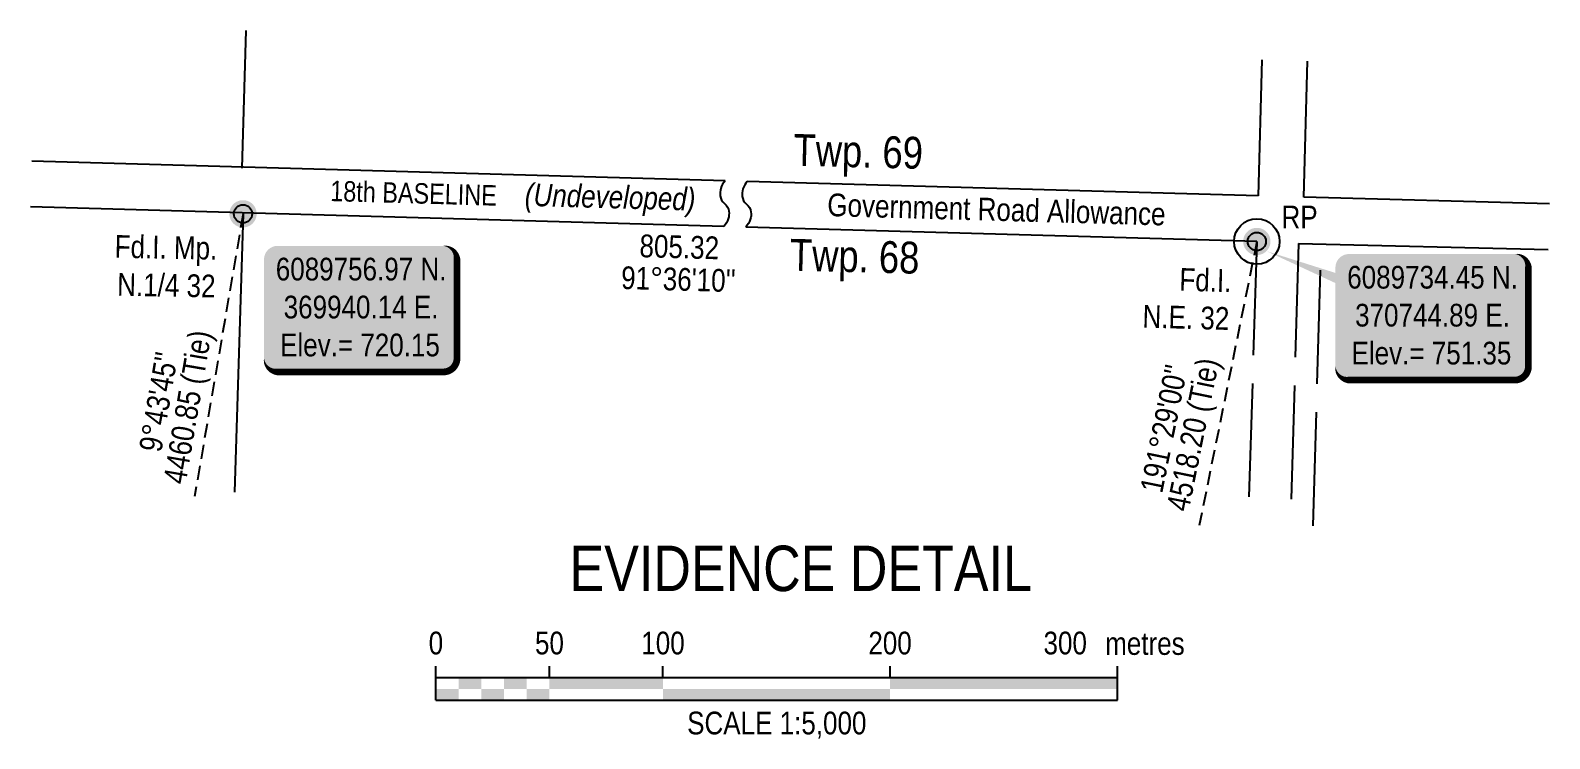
# Model space of a CAD drawing. Extents: x 368872 to 376095, y 6084698 to 6089875.
# Drawn here: x 370941 to 371610, y 6085351 to 6085662 of the extents above; entities that cross this region are included whole.
import ezdxf
from ezdxf.enums import TextEntityAlignment as Align

# ---------------------------------------------------------------- set-up
doc = ezdxf.new("R2010")
doc.units = 0
doc.header["$LTSCALE"] = 5
for name, pattern in [('foc-QUARTERLINE', [33, 25, -3, 2, -3]), ('foc-TIELINE', [1.875, 1.25, -0.625]), ('foc-UNSURVEYED', [12.5, 10, -2.5])]:
    doc.linetypes.add(name, pattern=pattern)
for name, color, linetype in [('35', 37, 'Continuous'), ('D-TXT', 6, 'Continuous'), ('DETAIL-T', 7, 'Continuous'), ('L-BD', 7, 'Continuous'), ('L-MON', 1, 'Continuous'), ('L-QSEC', 8, 'foc-QUARTERLINE'), ('L-ROAD-T', 7, 'Continuous'), ('L-SEC', 7, 'Continuous'), ('L-TIE', 7, 'foc-TIELINE'), ('L-USEC', 7, 'foc-UNSURVEYED')]:
    doc.layers.add(name, color=color, linetype=linetype)
doc.layers.add('T-TEXT', color=48, linetype='Continuous', lineweight=18)
doc.styles.add('80', font='ARIALN.TTF', dxfattribs={"height": 10})
doc.styles.add('80CG', font='ARIALN.TTF', dxfattribs={"height": 10})
doc.styles.add('80L', font='ARIALN.TTF', dxfattribs={"height": 10})
doc.styles.add('80LS', font='ARIALNI.TTF', dxfattribs={"height": 10})

# ---------------------------------------------------------------- blocks, each defined once
blk = doc.blocks.new('*U461')
at = {"layer": '35', "color": 3}
blk.add_circle((0, 0), 10, dxfattribs=at)
at = {"layer": '35', "color": 3, "style": '80'}
blk.add_attdef('RP_001', (10.89, 5.75), '', height=10, dxfattribs=at)
blk = doc.blocks.new('*U460')
h = blk.add_hatch(color=254)
edge = h.paths.add_edge_path()
edge.add_line((-36.5, -28.5), (36.5, -28.5))
edge.add_arc((36.5, -22.5), 6, 270, 360)
edge.add_line((42.5, -22.5), (42.5, 21))
edge.add_arc((36.5, 21), 6, 0, 90)
edge.add_line((36.5, 27), (-36.5, 27))
edge.add_arc((-36.5, 21), 6, 90, 180)
edge.add_line((-42.5, 21), (-42.5, -22.5))
edge.add_arc((-36.5, -22.5), 6, 180, 270)
at = {"color": 1, "flags": 128}
blk.add_lwpolyline([(-72.77, 28.23, 0, 10, 0), (0, 0, 5, 5, 0)], format="xyseb", dxfattribs=at)
blk.add_lwpolyline([(-36.5, -28.5, 3, 3, 0), (36.5, -28.5, 3, 3, 0.414214), (42.5, -22.5, 3, 3, 0), (42.5, 21, 3, 0, 0.414214), (36.5, 27, 0, 0, 0), (-36.5, 27, 0, 0, 0.414214), (-42.5, 21, 0, 0, 0), (-42.5, -22.5, 0, 3, 0.414214)], format="xyseb", close=True, dxfattribs=at)
at = {"color": 1, "style": '80'}
blk.add_attdef('ENTER_TEXT_001', (-35.99, -5), '', height=10, dxfattribs=at)
blk = doc.blocks.new('fdia')
at = {"color": 255, "const_width": 1}
blk.add_lwpolyline([(-0.5, 0, 1), (0.5, 0, 1)], format="xyb", close=True, dxfattribs=at)
blk = doc.blocks.new('Fdiaa')
blk.add_blockref('fdia', (0, 0))
blk = doc.blocks.new('fdib')
at = {"color": 1, "const_width": 1.6}
blk.add_lwpolyline([(-0.4, 0, 1), (0.4, 0, 1)], format="xyb", close=True, dxfattribs=at)
at = {"color": 1}
blk.add_circle((0, 0), 0.8, dxfattribs=at)
blk = doc.blocks.new('Fdibb')
blk.add_blockref('fdib', (0, 0))
blk = doc.blocks.new('fdicc')
for name in ['Fdibb', 'Fdiaa']:
    blk.add_blockref(name, (0, 0))
blk = doc.blocks.new('FDI')
blk.add_blockref('fdicc', (0, 0))
blk = doc.blocks.new('*U462')
h = blk.add_hatch(color=254)
edge = h.paths.add_edge_path()
edge.add_line((-36.5, -28.5), (36.5, -28.5))
edge.add_arc((36.5, -22.5), 6, 270, 360)
edge.add_line((42.5, -22.5), (42.5, 21))
edge.add_arc((36.5, 21), 6, 0, 90)
edge.add_line((36.5, 27), (-36.5, 27))
edge.add_arc((-36.5, 21), 6, 90, 180)
edge.add_line((-42.5, 21), (-42.5, -22.5))
edge.add_arc((-36.5, -22.5), 6, 180, 270)
at = {"color": 1, "flags": 128}
blk.add_lwpolyline([(-36.5, -28.5, 3, 3, 0), (36.5, -28.5, 3, 3, 0.414214), (42.5, -22.5, 3, 3, 0), (42.5, 21, 3, 0, 0.414214), (36.5, 27, 0, 0, 0), (-36.5, 27, 0, 0, 0.414214), (-42.5, 21, 0, 0, 0), (-42.5, -22.5, 0, 3, 0.414214)], format="xyseb", close=True, dxfattribs=at)
blk.add_lwpolyline([(-0.17, 11.57, 0, 10, 0), (0, 0, 5, 5, 0)], format="xyseb", dxfattribs=at)
at = {"color": 1, "style": '80'}
blk.add_attdef('ENTER_TEXT_001', (-35.99, -5), '', height=10, dxfattribs=at)
blk = doc.blocks.new('*U441')
at = {"color": 0}
for p, q in [((-150, 0), (-150, 15)), ((-100, 10), (-100, 15)), ((-50, 10), (-50, 15)), ((50, 10), (50, 15)), ((150.24, 0), (150.24, 15)), ((-150, 10), (150.24, 10)), ((-150, 0), (150.24, 0))]:
    blk.add_line(p, q, dxfattribs=at)
for points in [[(-140, 10), (-130, 10), (-140, 5), (-130, 5)], [(-120, 10), (-110, 10), (-120, 5), (-110, 5)], [(-100, 10), (-50, 10), (-100, 5), (-50, 5)], [(50, 10), (150.24, 10), (50, 5), (150.24, 5)], [(-150, 5), (-140, 5), (-150, 0), (-140, 0)], [(-130, 5), (-120, 5), (-130, 0), (-120, 0)], [(-110, 5), (-100, 5), (-110, 0), (-100, 0)], [(-50, 5), (50, 5), (-50, 0), (50, 0)]]:
    blk.add_solid(points, dxfattribs=at)
at = {"color": 0, "style": '80'}
blk.add_text('metres', height=10, dxfattribs=at).set_placement((162.24, 20), align=Align.CENTER)
at = {"color": 0, "char_height": 10, "style": '80'}
for s, insert, attachment_point in [('0', (-150, 30.21), 2), ('50', (-100, 30.21), 2), ('100', (-50, 30.21), 2), ('200', (50, 30.21), 2), ('300', (136.7, 30.22), 3), ('SCALE 1:5,000', (0.12, -5), 2)]:
    blk.add_mtext(s, dxfattribs=dict(at, insert=insert, attachment_point=attachment_point))

msp = doc.modelspace()

# ---------------------------------------------------------------- linework, layer by layer
at = {"layer": 'L-BD'}
msp.add_lwpolyline([(371246.737, 6085596.234, 0.0981962), (371244.837, 6085592.879, 0.1150249), (371244.538, 6085589.589, 0.1891018), (371246.454, 6085586.181, -0.1891018), (371248.369, 6085582.774, -0.1150249), (371248.07, 6085579.484, -0.0981962), (371246.17, 6085576.129)], format="xyb", dxfattribs=at)
at = {"layer": 'L-BD', "flags": 128}
msp.add_lwpolyline([(371256.436, 6085595.96, 0.0981962), (371254.535, 6085592.605, 0.1150249), (371254.236, 6085589.315, 0.1891018), (371256.152, 6085585.907, -0.1891018), (371258.068, 6085582.5, -0.1150249), (371257.769, 6085579.21, -0.0981962), (371255.868, 6085575.855)], format="xyb", dxfattribs=at)
at = {"layer": 'L-QSEC', "flags": 128}
for points in [[(371034.135, 6085601.7), (371035.886, 6085662.394)], [(371034.449, 6085581.677), (371030.773, 6085459.177)]]:
    msp.add_lwpolyline(points, dxfattribs=at)
at = {"layer": 'L-SEC'}
msp.add_line((371499.137, 6085568.607), (371609.132, 6085565.994), dxfattribs=at)
at = {"layer": 'L-SEC', "flags": 128}
for points in [[(371483.067, 6085649.489), (371481.375, 6085589.609)], [(371501.481, 6085589.047), (371503.173, 6085648.909)], [(371246.737, 6085596.234), (370941.404, 6085604.854)], [(371481.375, 6085589.609), (371256.436, 6085595.96)], [(371481.375, 6085589.609), (371256.436, 6085595.96)], [(371246.17, 6085576.129), (370940.837, 6085584.751)], [(371480.807, 6085569.503), (371255.868, 6085575.855)]]:
    msp.add_lwpolyline(points, dxfattribs=at)
at = {"layer": 'L-SEC'}
msp.add_lwpolyline([(371609.713, 6085586.096), (371501.481, 6085589.047)], dxfattribs=at)
at = {"layer": 'L-TIE'}
msp.add_line((371480.807, 6085569.503), (371455.43, 6085444.467), dxfattribs=at)
at = {"layer": 'L-TIE', "flags": 128}
msp.add_lwpolyline([(371034.449, 6085581.677), (371013.125, 6085457.311)], dxfattribs=at)
at = {"layer": 'L-USEC'}
for p, q in [((371480.807, 6085569.503), (371476.945, 6085445.304)), ((371499.137, 6085568.607), (371495.557, 6085444.726)), ((371505.607, 6085444.413), (371509.187, 6085568.316))]:
    msp.add_line(p, q, dxfattribs=at)

# ---------------------------------------------------------------- block references
at = {"layer": '35', "color": 2, "xscale": 0.9997041700000016, "yscale": 0.9997041700000016, "zscale": 0.9997041700000016}
msp.add_blockref('*U461', (371480.807, 6085569.503), dxfattribs=at).add_auto_attribs({'RP_001': 'RP'})
at = {"layer": 'DETAIL-T'}
ref = msp.add_blockref('*U462', (371086.173, 6085540.573), dxfattribs=dict(at, xscale=0.9996898300000011, yscale=0.9996898300000011, zscale=0.9996898300000011))
ref.add_attrib('ENTER_TEXT_001', '6089756.97 N.', (371048.889, 6085552.342), dxfattribs={"layer": '0', "color": 1, "height": 9.9969, "style": '80'})
ref.add_attrib('ENTER_TEXT_002', '369940.14 E.', (371052.364, 6085535.64), dxfattribs={"layer": '0', "color": 1, "height": 9.9969, "style": '80'})
ref.add_attrib('ENTER_TEXT_003', 'Elev.= 720.15', (371050.775, 6085518.937), dxfattribs={"layer": '0', "color": 1, "height": 9.9969, "style": '80'})
ref = msp.add_blockref('*U460', (371557.896, 6085536.999), dxfattribs=dict(at, xscale=0.9997041700000016, yscale=0.9997041700000016, zscale=0.9997041700000016))
ref.add_attrib('ENTER_TEXT_001', '6089734.45 N.', (371520.612, 6085548.768), dxfattribs={"layer": '0', "color": 1, "height": 9.99704, "style": '80'})
ref.add_attrib('ENTER_TEXT_002', '370744.89 E.', (371524.086, 6085532.065), dxfattribs={"layer": '0', "color": 1, "height": 9.99704, "style": '80'})
ref.add_attrib('ENTER_TEXT_003', 'Elev.= 751.35', (371522.497, 6085515.362), dxfattribs={"layer": '0', "color": 1, "height": 9.99704, "style": '80'})
at = {"layer": 'DETAIL-T', "xscale": 0.99969773, "yscale": 0.99969773, "zscale": 0.99969773}
msp.add_blockref('*U441', (371269.341, 6085367.566), dxfattribs=at)
at = {"layer": 'L-MON'}
for p, xscale, yscale, zscale in [((371034.449, 6085581.677), 4.999999999999968, 4.999999999999968, 4.999999999999968), ((371480.807, 6085569.503), 4.998520849999998, 4.998520849999998, 4.998520849999998)]:
    msp.add_blockref('FDI', p, dxfattribs=dict(at, xscale=xscale, yscale=yscale, zscale=zscale))

# ---------------------------------------------------------------- texts
at = {"layer": 'D-TXT', "color": 3, "insert": (371276.985, 6085616.83), "char_height": 13.9959, "attachment_point": 1, "rotation": 358.602566, "style": '80L'}
msp.add_mtext_dynamic_manual_height_columns('Twp. 69', width=101.3654, gutter_width=47.486, heights=[0], dxfattribs=at)
at = {"layer": 'DETAIL-T', "color": 3, "insert": (371279.997, 6085425.496), "char_height": 19.99395, "width": 223.79036, "attachment_point": 5, "style": '80CG'}
msp.add_mtext('EVIDENCE DETAIL', dxfattribs=at)
at = {"layer": 'L-BD', "style": '80L'}
for s, height, rotation, p in [('805.32', 9.997, 358.3893, (371226.55, 6085567.134)), ("91°36'10''", 9.997, 358.3893, (371226.149, 6085552.894)), ("191°29'00''", 9.99698, 78.5275, (371439.863, 6085487.137)), ('4518.20 (Tie)', 9.99698, 78.5275, (371453.824, 6085484.303))]:
    msp.add_text(s, height=height, rotation=rotation, dxfattribs=at).set_placement(p, align=Align.MIDDLE)
at = {"layer": 'L-BD', "insert": (370986.525, 6085465.982), "char_height": 9.99698, "width": 67.5216, "attachment_point": 1, "rotation": 80.270779, "line_spacing_factor": 0.775805, "style": '80L'}
msp.add_mtext("\\pi12.26321;9°43'45''\\P\\pi0.11477;4460.85 (Tie)", dxfattribs=at)
at = {"layer": 'L-ROAD-T', "style": '80L'}
for s, height, p in [('18th BASELINE', 8.99734, (371109.537, 6085590.755)), ('Government Road Allowance', 9.99704, (371366.172, 6085583.606))]:
    msp.add_text(s, height=height, rotation=358.396991, dxfattribs=at).set_placement(p, align=Align.MIDDLE_CENTER)
at = {"layer": 'T-TEXT', "style": '80LS'}
msp.add_text('(Undeveloped)', height=9.99704, rotation=358.396991, dxfattribs=at).set_placement((371196.111, 6085589.128), align=Align.MIDDLE_CENTER)

# ---------------------------------------------------------------- next in the draw order: texts
at = {"layer": 'D-TXT', "color": 3, "insert": (371275.419, 6085570.676), "char_height": 13.9959, "attachment_point": 1, "rotation": 358.602566, "style": '80L', "bg_fill": 3, "box_fill_scale": 1.15, "bg_fill_color": 256, "bg_fill_true_color": 256, "bg_fill_transparency": 0}
msp.add_mtext_dynamic_manual_height_columns('Twp. 68', width=56.44799, gutter_width=47.486, heights=[0], dxfattribs=at)
at = {"layer": 'L-MON', "char_height": 9.99704, "attachment_point": 1, "style": '80L', "bg_fill": 3, "box_fill_scale": 1.15, "bg_fill_color": 256, "bg_fill_true_color": 256, "bg_fill_transparency": 0}
for s, width, insert, rotation in [('\\pi1.06149;Fd.I. Mp.\\P\\pi2.47989;N.1/4 32', 44.31608, (370976.989, 6085572.353), 358.943254), ('\\pi16.7117;Fd.I.\\P\\pi0.95238;N.E. 32 ', 37.68776, (371430.171, 6085558.301), 358.386309)]:
    msp.add_mtext_dynamic_manual_height_columns(s, width=width, gutter_width=49.985, heights=[0], dxfattribs=dict(at, insert=insert, rotation=rotation))

# ---------------------------------------------------------------- next in the draw order: linework, layer by layer
at = {"layer": 'L-SEC', "flags": 128}
msp.add_lwpolyline([(371480.807, 6085569.503), (371255.868, 6085575.855)], dxfattribs=at)

doc.saveas('drawing.dxf')
